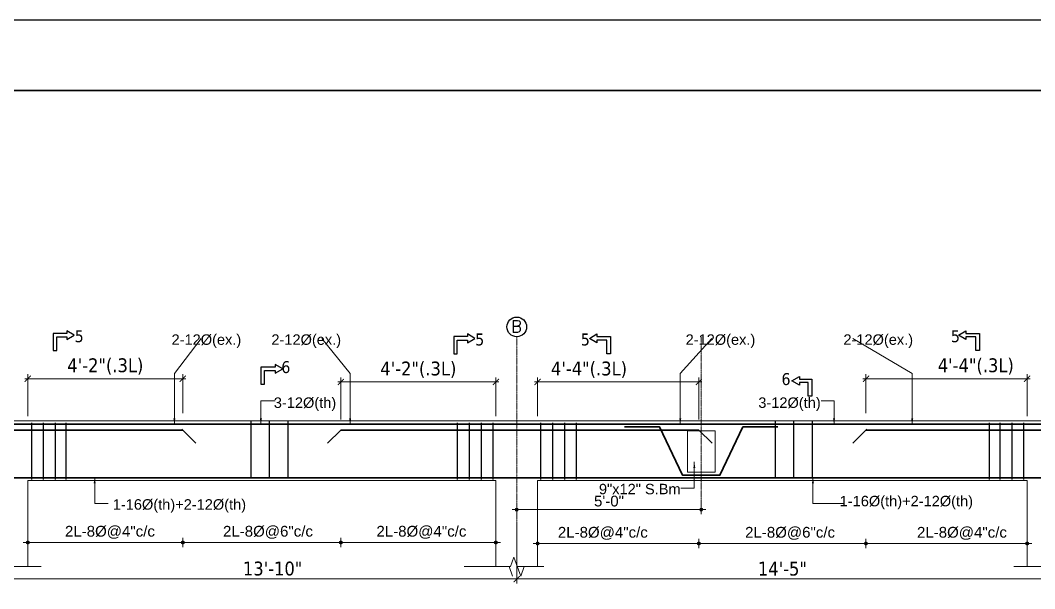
# Model space of a CAD drawing. Header units: inches. Extents: x 130993 to 274375, y -5108 to 103559.
# Drawn here: x 144049 to 144708, y 51114 to 51484 of the extents above; entities that cross this region are included whole.
import ezdxf

# ---------------------------------------------------------------- set-up
doc = ezdxf.new("R2010")
doc.units = ezdxf.units.IN
doc.header["$MEASUREMENT"] = 0
doc.header["$PDMODE"] = 2
doc.header["$PDSIZE"] = -3
doc.linetypes.add('CENTER2', pattern=[1.125, 0.75, -0.125, 0.125, -0.125])
for name, color, linetype, lineweight in [('Cen line', 5, 'CENTER2', 9), ('DIM', 5, 'Continuous', 9), ('DIMENSION', 142, 'Continuous', 20), ('HATCH', 9, 'Continuous', 9), ('LINE', 1, 'Continuous', 15), ('PLAN Stairs', 156, 'Continuous', 25), ('REN-1', 7, 'Continuous', 35), ('TEXT', 181, 'Continuous', 13), ('wall', 1, 'Continuous', 30)]:
    doc.layers.add(name, color=color, linetype=linetype, lineweight=lineweight)
for name, color, linetype in [('ELEVATION', 7, 'Continuous'), ('STIRRUPS', 7, 'Continuous'), ('T-TEXT', 1, 'Continuous')]:
    doc.layers.add(name, color=color, linetype=linetype)
doc.styles.add('Arial', font='arial.ttf', dxfattribs={"width": 0.8, "height": 200})
doc.styles.add('ramon', font='arial.ttf', dxfattribs={"height": 7})
doc.styles.get("Standard").update_dxf_attribs({"font": 'txt.shx', "height": 6})
doc.styles.add('TAHOMA', font='tahoma.ttf', dxfattribs={"height": 9})
doc.dimstyles.new('1-4', dxfattribs={"dimscale": 0, "dimtxt": 8, "dimasz": 4, "dimexe": 3, "dimexo": 3, "dimgap": 2, "dimtad": 1, "dimdec": 0, "dimlfac": 0.5, "dimzin": 3, "dimdsep": 46, "dimlunit": 4, "dimtxsty": 'TAHOMA', "dimblk1": 'ARCHTICK', "dimblk2": 'ARCHTICK', "dimsah": 1, "dimcen": 0, "dimdle": 2, "dimclrd": 6, "dimclre": 6, "dimclrt": 7, "dimadec": 0, "dimazin": 0, "dimtfac": 0.333333, "dimtdec": 0, "dimtmove": 1, "dimatfit": 2, "dimfxl": 1, "dimtolj": 1, "dimtzin": 0, "dimlwd": -1, "dimlwe": -1, "dimarcsym": 0})
doc.dimstyles.new('s4', dxfattribs={"dimtxt": 6, "dimasz": 2, "dimexe": 6, "dimexo": 18, "dimgap": 1.9375, "dimtad": 1, "dimdec": 0, "dimlfac": 0.5, "dimzin": 3, "dimdsep": 46, "dimlunit": 4, "dimtxsty": 'ramon', "dimblk": 'dot 2', "dimcen": 0.09375, "dimse1": 1, "dimse2": 1, "dimclrd": 1, "dimclre": 1, "dimclrt": 256, "dimadec": 0, "dimazin": 0, "dimtfac": 0.75, "dimtdec": 0, "dimtix": 1, "dimtmove": 1, "dimatfit": 3, "dimldrblk": 'DOT', "dimfxl": 1, "dimtolj": 1, "dimtzin": 0, "dimlwd": 9, "dimlwe": 9, "dimarcsym": 0})

# ---------------------------------------------------------------- blocks, each defined once
blk = doc.blocks.new('_ArchTick')
at = {"color": 0, "linetype": 'ByBlock', "const_width": 0.15}
blk.add_lwpolyline([(-0.5, -0.5), (0.5, 0.5)], dxfattribs=at)
blk = doc.blocks.new('*D2709')
at = {"layer": 'Defpoints', "color": 0}
for p in [(144371.52, 51157.42), (144717.11, 51157.42), (144371.52, 51120.23)]:
    blk.add_point(p, dxfattribs=at)
at = {"layer": 'DIMENSION', "color": 6}
for p, q in [((144371.52, 51154.42), (144371.52, 51117.23)), ((144717.11, 51154.42), (144717.11, 51117.23)), ((144719.11, 51120.23), (144369.52, 51120.23))]:
    blk.add_line(p, q, dxfattribs=at)
at = {"layer": 'DIMENSION', "color": 6, "xscale": 4, "yscale": 4, "zscale": 4, "rotation": 180}
blk.add_blockref('_ArchTick', (144371.52, 51120.23), dxfattribs=at)
at = {"layer": 'DIMENSION', "color": 6, "xscale": 4, "yscale": 4, "zscale": 4}
blk.add_blockref('_ArchTick', (144717.11, 51120.23), dxfattribs=at)
at = {"layer": 'DIMENSION', "color": 7, "insert": (144544.31, 51126.84), "char_height": 9, "attachment_point": 5, "style": 'TAHOMA'}
blk.add_mtext('\\A1;14\'-5"', dxfattribs=at)
blk = doc.blocks.new('*D2710')
at = {"layer": 'Defpoints', "color": 0}
for p in [(144385.1, 51248.33), (144385.1, 51223.04), (144489.94, 51220.93)]:
    blk.add_point(p, dxfattribs=at)
at = {"layer": 'DIM', "color": 6}
for p, q in [((144491.94, 51248.33), (144383.1, 51248.33)), ((144385.1, 51226.04), (144385.1, 51251.33)), ((144489.94, 51223.93), (144489.94, 51251.33))]:
    blk.add_line(p, q, dxfattribs=at)
at = {"layer": 'DIM', "color": 6, "xscale": 4, "yscale": 4, "zscale": 4, "rotation": 180}
blk.add_blockref('_ArchTick', (144385.1, 51248.33), dxfattribs=at)
at = {"layer": 'DIM', "color": 6, "xscale": 4, "yscale": 4, "zscale": 4}
blk.add_blockref('_ArchTick', (144489.94, 51248.33), dxfattribs=at)
at = {"layer": 'DIM', "color": 7, "insert": (144418.52, 51256.28), "char_height": 9, "attachment_point": 5, "style": 'TAHOMA'}
blk.add_mtext('\\A1;4\'-4"(.3L)', dxfattribs=at)
blk = doc.blocks.new('*D2711')
at = {"layer": 'Defpoints', "color": 0}
for p in [(144598.69, 51250.44), (144598.69, 51225.14), (144703.53, 51223.04)]:
    blk.add_point(p, dxfattribs=at)
at = {"layer": 'DIM', "color": 6}
for p, q in [((144705.53, 51250.44), (144596.69, 51250.44)), ((144598.69, 51228.14), (144598.69, 51253.44)), ((144703.53, 51226.04), (144703.53, 51253.44))]:
    blk.add_line(p, q, dxfattribs=at)
at = {"layer": 'DIM', "color": 6, "xscale": 4, "yscale": 4, "zscale": 4, "rotation": 180}
blk.add_blockref('_ArchTick', (144598.69, 51250.44), dxfattribs=at)
at = {"layer": 'DIM', "color": 6, "xscale": 4, "yscale": 4, "zscale": 4}
blk.add_blockref('_ArchTick', (144703.53, 51250.44), dxfattribs=at)
at = {"layer": 'DIM', "color": 7, "insert": (144670.11, 51258.39), "char_height": 9, "attachment_point": 5, "style": 'TAHOMA'}
blk.add_mtext('\\A1;4\'-4"(.3L)', dxfattribs=at)
blk = doc.blocks.new('*D2712')
at = {"layer": 'Defpoints', "color": 0}
for p in [(144039.93, 51157.42), (144371.52, 51157.42), (144371.52, 51120.23)]:
    blk.add_point(p, dxfattribs=at)
at = {"layer": 'DIMENSION', "color": 6}
for p, q in [((144039.93, 51154.42), (144039.93, 51117.23)), ((144371.52, 51154.42), (144371.52, 51117.23)), ((144037.93, 51120.23), (144373.52, 51120.23))]:
    blk.add_line(p, q, dxfattribs=at)
at = {"layer": 'DIMENSION', "color": 6, "xscale": 4, "yscale": 4, "zscale": 4, "rotation": 180}
blk.add_blockref('_ArchTick', (144039.93, 51120.23), dxfattribs=at)
at = {"layer": 'DIMENSION', "color": 6, "xscale": 4, "yscale": 4, "zscale": 4}
blk.add_blockref('_ArchTick', (144371.52, 51120.23), dxfattribs=at)
at = {"layer": 'DIMENSION', "color": 7, "insert": (144212.72, 51126.92), "char_height": 9, "attachment_point": 5, "style": 'TAHOMA'}
blk.add_mtext('\\A1;13\'-10"', dxfattribs=at)
blk = doc.blocks.new('*D2713')
at = {"layer": 'Defpoints', "color": 0}
for p in [(144357.94, 51248.33), (144357.94, 51223.04), (144257.1, 51220.93)]:
    blk.add_point(p, dxfattribs=at)
at = {"layer": 'DIM', "color": 6}
for p, q in [((144255.1, 51248.33), (144359.94, 51248.33)), ((144257.1, 51223.93), (144257.1, 51251.33)), ((144357.94, 51226.04), (144357.94, 51251.33))]:
    blk.add_line(p, q, dxfattribs=at)
at = {"layer": 'DIM', "color": 6, "xscale": 4, "yscale": 4, "zscale": 4, "rotation": 180}
blk.add_blockref('_ArchTick', (144257.1, 51248.33), dxfattribs=at)
at = {"layer": 'DIM', "color": 6, "xscale": 4, "yscale": 4, "zscale": 4}
blk.add_blockref('_ArchTick', (144357.94, 51248.33), dxfattribs=at)
at = {"layer": 'DIM', "color": 7, "insert": (144307.52, 51256.28), "char_height": 9, "attachment_point": 5, "style": 'TAHOMA'}
blk.add_mtext('\\A1;4\'-2"(.3L)', dxfattribs=at)
blk = doc.blocks.new('*D2714')
at = {"layer": 'Defpoints', "color": 0}
for p in [(144154.35, 51250.44), (144053.51, 51223.04), (144154.35, 51225.14)]:
    blk.add_point(p, dxfattribs=at)
at = {"layer": 'DIM', "color": 6}
for p, q in [((144051.51, 51250.44), (144156.35, 51250.44)), ((144053.51, 51226.04), (144053.51, 51253.44)), ((144154.35, 51228.14), (144154.35, 51253.44))]:
    blk.add_line(p, q, dxfattribs=at)
at = {"layer": 'DIM', "color": 6, "xscale": 4, "yscale": 4, "zscale": 4, "rotation": 180}
blk.add_blockref('_ArchTick', (144053.51, 51250.44), dxfattribs=at)
at = {"layer": 'DIM', "color": 6, "xscale": 4, "yscale": 4, "zscale": 4}
blk.add_blockref('_ArchTick', (144154.35, 51250.44), dxfattribs=at)
at = {"layer": 'DIM', "color": 7, "insert": (144103.93, 51258.39), "char_height": 9, "attachment_point": 5, "style": 'TAHOMA'}
blk.add_mtext('\\A1;4\'-2"(.3L)', dxfattribs=at)
blk = doc.blocks.new('dot1')
at = {"layer": 'HATCH'}
h = blk.add_hatch(color=256, dxfattribs=at)
edge = h.paths.add_edge_path()
edge.add_arc((0, 0), 1, 0, 360)
for p, q in [((3, 0), (-3, 0)), ((0, 3), (0, -3))]:
    blk.add_line(p, q, dxfattribs=at)
blk.add_circle((0, 0), 1, dxfattribs=at)
blk = doc.blocks.new('dot 2')
at = {"layer": 'HATCH', "xscale": 0.5, "yscale": 0.5, "zscale": 0.5}
blk.add_blockref('dot1', (0, 0), dxfattribs=at)
blk = doc.blocks.new('*D2715')
at = {"layer": 'Defpoints', "color": 0}
for p in [(144598.69, 51220.93), (144703.53, 51184.24), (144598.69, 51143.27)]:
    blk.add_point(p, dxfattribs=at)
at = {"layer": 'PLAN Stairs', "color": 1, "lineweight": 9}
blk.add_line((144701.53, 51143.27), (144600.69, 51143.27), dxfattribs=at)
at = {"layer": 'PLAN Stairs', "color": 1, "lineweight": 9, "xscale": 2, "yscale": 2, "zscale": 2, "rotation": 180}
blk.add_blockref('dot 2', (144598.69, 51143.27), dxfattribs=at)
at = {"layer": 'PLAN Stairs', "color": 1, "lineweight": 9, "xscale": 2, "yscale": 2, "zscale": 2}
blk.add_blockref('dot 2', (144703.53, 51143.27), dxfattribs=at)
at = {"layer": 'PLAN Stairs', "insert": (144661.11, 51149.87), "char_height": 7, "attachment_point": 5, "style": 'ramon'}
blk.add_mtext('\\A1;2L-8%%C@4"c/c', dxfattribs=at)
blk = doc.blocks.new('_Dot')
at = {"color": 0, "linetype": 'ByBlock', "lineweight": -2}
blk.add_line((-0.5, 0), (-1, 0), dxfattribs=at)
at = {"color": 0, "linetype": 'ByBlock', "const_width": 0.5}
blk.add_lwpolyline([(-0.25, 0, 1), (0.25, 0, 1)], format="xyb", close=True, dxfattribs=at)
blk = doc.blocks.new('*D2716')
at = {"layer": 'Defpoints', "color": 0}
for p in [(144489.94, 51220.93), (144598.69, 51220.93), (144598.69, 51143.27)]:
    blk.add_point(p, dxfattribs=at)
at = {"layer": 'PLAN Stairs', "color": 1, "lineweight": 9}
blk.add_line((144491.94, 51143.27), (144596.69, 51143.27), dxfattribs=at)
at = {"layer": 'PLAN Stairs', "color": 1, "lineweight": 9, "xscale": 2, "yscale": 2, "zscale": 2, "rotation": 180}
blk.add_blockref('dot 2', (144489.94, 51143.27), dxfattribs=at)
at = {"layer": 'PLAN Stairs', "color": 1, "lineweight": 9, "xscale": 2, "yscale": 2, "zscale": 2}
blk.add_blockref('dot 2', (144598.69, 51143.27), dxfattribs=at)
at = {"layer": 'PLAN Stairs', "insert": (144549.31, 51149.87), "char_height": 7, "attachment_point": 5, "style": 'ramon'}
blk.add_mtext('\\A1;2L-8%%C@6"c/c', dxfattribs=at)
blk = doc.blocks.new('*D2717')
at = {"layer": 'Defpoints', "color": 0}
for p in [(144385.1, 51223.04), (144489.94, 51220.93), (144385.1, 51143.27)]:
    blk.add_point(p, dxfattribs=at)
at = {"layer": 'PLAN Stairs', "color": 1, "lineweight": 9}
blk.add_line((144487.94, 51143.27), (144387.1, 51143.27), dxfattribs=at)
at = {"layer": 'PLAN Stairs', "color": 1, "lineweight": 9, "xscale": 2, "yscale": 2, "zscale": 2, "rotation": 180}
blk.add_blockref('dot 2', (144385.1, 51143.27), dxfattribs=at)
at = {"layer": 'PLAN Stairs', "color": 1, "lineweight": 9, "xscale": 2, "yscale": 2, "zscale": 2}
blk.add_blockref('dot 2', (144489.94, 51143.27), dxfattribs=at)
at = {"layer": 'PLAN Stairs', "insert": (144427.52, 51149.87), "char_height": 7, "attachment_point": 5, "style": 'ramon'}
blk.add_mtext('\\A1;2L-8%%C@4"c/c', dxfattribs=at)
blk = doc.blocks.new('*D2718')
at = {"layer": 'Defpoints', "color": 0}
for p in [(144154.35, 51221.61), (144053.51, 51184.92), (144154.35, 51143.95)]:
    blk.add_point(p, dxfattribs=at)
at = {"layer": 'PLAN Stairs', "color": 1, "lineweight": 9}
blk.add_line((144055.51, 51143.95), (144152.35, 51143.95), dxfattribs=at)
at = {"layer": 'PLAN Stairs', "color": 1, "lineweight": 9, "xscale": 2, "yscale": 2, "zscale": 2, "rotation": 180}
blk.add_blockref('dot 2', (144053.51, 51143.95), dxfattribs=at)
at = {"layer": 'PLAN Stairs', "color": 1, "lineweight": 9, "xscale": 2, "yscale": 2, "zscale": 2}
blk.add_blockref('dot 2', (144154.35, 51143.95), dxfattribs=at)
at = {"layer": 'PLAN Stairs', "insert": (144106.93, 51150.55), "char_height": 7, "attachment_point": 5, "style": 'ramon'}
blk.add_mtext('\\A1;2L-8%%C@4"c/c', dxfattribs=at)
blk = doc.blocks.new('*D2719')
at = {"layer": 'Defpoints', "color": 0}
for p in [(144154.35, 51221.61), (144257.1, 51221.61), (144154.35, 51143.95)]:
    blk.add_point(p, dxfattribs=at)
at = {"layer": 'PLAN Stairs', "color": 1, "lineweight": 9}
blk.add_line((144255.1, 51143.95), (144156.35, 51143.95), dxfattribs=at)
at = {"layer": 'PLAN Stairs', "color": 1, "lineweight": 9, "xscale": 2, "yscale": 2, "zscale": 2, "rotation": 180}
blk.add_blockref('dot 2', (144154.35, 51143.95), dxfattribs=at)
at = {"layer": 'PLAN Stairs', "color": 1, "lineweight": 9, "xscale": 2, "yscale": 2, "zscale": 2}
blk.add_blockref('dot 2', (144257.1, 51143.95), dxfattribs=at)
at = {"layer": 'PLAN Stairs', "insert": (144209.72, 51150.55), "char_height": 7, "attachment_point": 5, "style": 'ramon'}
blk.add_mtext('\\A1;2L-8%%C@6"c/c', dxfattribs=at)
blk = doc.blocks.new('*D2720')
at = {"layer": 'Defpoints', "color": 0}
for p in [(144257.1, 51221.61), (144357.94, 51223.72), (144357.94, 51143.95)]:
    blk.add_point(p, dxfattribs=at)
at = {"layer": 'PLAN Stairs', "color": 1, "lineweight": 9}
blk.add_line((144259.1, 51143.95), (144355.94, 51143.95), dxfattribs=at)
at = {"layer": 'PLAN Stairs', "color": 1, "lineweight": 9, "xscale": 2, "yscale": 2, "zscale": 2, "rotation": 180}
blk.add_blockref('dot 2', (144257.1, 51143.95), dxfattribs=at)
at = {"layer": 'PLAN Stairs', "color": 1, "lineweight": 9, "xscale": 2, "yscale": 2, "zscale": 2}
blk.add_blockref('dot 2', (144357.94, 51143.95), dxfattribs=at)
at = {"layer": 'PLAN Stairs', "insert": (144309.52, 51150.55), "char_height": 7, "attachment_point": 5, "style": 'ramon'}
blk.add_mtext('\\A1;2L-8%%C@4"c/c', dxfattribs=at)
blk = doc.blocks.new('*D2747')
at = {"layer": 'Defpoints', "color": 0}
for p in [(144491.52, 51189.66), (144371.52, 51184.24), (144491.52, 51165.33)]:
    blk.add_point(p, dxfattribs=at)
at = {"layer": 'PLAN Stairs', "color": 1, "lineweight": 9}
blk.add_line((144373.52, 51165.33), (144489.52, 51165.33), dxfattribs=at)
at = {"layer": 'PLAN Stairs', "color": 1, "lineweight": 9, "xscale": 2, "yscale": 2, "zscale": 2, "rotation": 180}
blk.add_blockref('dot 2', (144371.52, 51165.33), dxfattribs=at)
at = {"layer": 'PLAN Stairs', "color": 1, "lineweight": 9, "xscale": 2, "yscale": 2, "zscale": 2}
blk.add_blockref('dot 2', (144491.52, 51165.33), dxfattribs=at)
at = {"layer": 'PLAN Stairs', "insert": (144431.52, 51170.84), "char_height": 7, "attachment_point": 5, "style": 'ramon'}
blk.add_mtext('\\A1;5\'-0"', dxfattribs=at)
blk = doc.blocks.new('fgffggf')
at = {"layer": 'Cen line'}
blk.add_line((15083.3, 1715.89), (15083.3, 1828.32), dxfattribs=at)
at = {"layer": 'DIMENSION'}
blk.add_lwpolyline([(15074.3, 1767.11), (15092.3, 1767.11), (15092.3, 1740.22), (15074.3, 1740.22)], close=True, dxfattribs=at)
at = {"layer": 'REN-1'}
blk.add_lwpolyline([(15133.22, 1769.61), (15110.38, 1769.61), (15095.44, 1738.22), (15071.15, 1738.22), (15056.21, 1769.61), (15033.37, 1769.61)], dxfattribs=at)
at = {"layer": 'TEXT', "style": 'Arial'}
blk.add_text('9"x12" S.Bm', height=6.79, dxfattribs=at).set_placement((15016.77, 1725.86))
at = {"layer": 'DIM'}
blk.add_leader([(15078.81, 1746.94), (15078.81, 1729.77), (15070.11, 1729.77)], dimstyle='1-4', override={"dimscale": 1, "dimtad": 0, "dimfxl": 3}, dxfattribs=at)

msp = doc.modelspace()

# ---------------------------------------------------------------- linework, layer by layer
at = {"layer": 'Cen line'}
msp.add_line((144371.52, 51128.5), (144371.52, 51277.77), dxfattribs=at)
at = {"layer": 'Defpoints', "color": 240, "true_color": 0xed1f24}
msp.add_lwpolyline([(142654.69, 51437.94), (145359.28, 51437.94), (145359.28, 49284.27), (142654.69, 49284.27)], close=True, dxfattribs=at)
at = {"layer": 'DIMENSION'}
msp.add_lwpolyline([(144333.15, 51223.04), (144357.94, 51223.04)], dxfattribs=at)
at = {"layer": 'ELEVATION'}
for points in [[(142609.07, 49238.65), (145787.78, 49238.65), (145787.78, 51483.56), (142609.07, 51483.56)], [(142654.69, 49284.27), (145742.16, 49284.27), (145742.16, 51437.94), (142654.69, 51437.94)]]:
    msp.add_lwpolyline(points, close=True, dxfattribs=at)
at = {"layer": 'ELEVATION', "color": 240, "true_color": 0xed1f24}
msp.add_lwpolyline([(142654.69, 51437.94), (145359.28, 51437.94), (145359.28, 49284.27), (142654.69, 49284.27)], close=True, dxfattribs=at)
at = {"layer": 'HATCH'}
for p, q in [((144369.71, 51134.47), (144367.46, 51128.3)), ((144374.2, 51122.13), (144369.71, 51134.47)), ((144374.2, 51122.13), (144369.71, 51134.47)), ((144366.59, 51128.3), (144368.84, 51122.13)), ((144376.45, 51128.3), (144374.2, 51122.13)), ((144376.45, 51128.3), (144374.2, 51122.13))]:
    msp.add_line(p, q, dxfattribs=at)
at = {"layer": 'HATCH', "linetype": 'Continuous'}
for points in [[(144043.98, 51128.3), (144057.47, 51128.3)], [(144048.61, 51128.3), (144062.1, 51128.3)], [(144362.83, 51128.3), (144337.34, 51128.3)], [(144367.46, 51128.3), (144353.97, 51128.3)], [(144367.46, 51128.3), (144353.97, 51128.3)], [(144355.05, 51128.3), (144366.59, 51128.3)], [(144389.18, 51128.3), (144371.82, 51128.3)], [(144387.98, 51128.3), (144376.45, 51128.3)], [(144387.98, 51128.3), (144376.45, 51128.3)], [(144708.43, 51128.3), (144694.94, 51128.3)], [(144713.06, 51128.3), (144699.56, 51128.3)]]:
    msp.add_lwpolyline(points, dxfattribs=at)
at = {"layer": 'LINE'}
for p, q in [((143906.35, 51223.04), (145035.12, 51223.04)), ((144053.51, 51223.04), (144357.94, 51223.04)), ((144703.53, 51223.04), (144385.1, 51223.04)), ((144053.51, 51184.24), (144357.94, 51184.24)), ((144053.51, 51184.24), (144053.51, 51128.3)), ((144053.51, 51184.24), (144053.51, 51128.3)), ((144357.94, 51184.24), (144357.94, 51128.3)), ((144357.94, 51184.24), (144357.94, 51128.3)), ((144357.94, 51184.24), (144357.94, 51128.3)), ((144357.94, 51184.24), (144357.94, 51128.3)), ((144357.94, 51184.24), (144357.94, 51128.3)), ((144385.1, 51184.24), (144385.1, 51128.3)), ((144703.53, 51184.24), (144385.1, 51184.24)), ((144385.1, 51184.24), (144385.1, 51128.3)), ((144703.53, 51184.24), (144703.53, 51128.3)), ((144703.53, 51184.24), (144703.53, 51128.3))]:
    msp.add_line(p, q, dxfattribs=at)
at = {"layer": 'REN-1'}
for p, q in [((144382.12, 51220.93), (144039.93, 51220.93)), ((144154.35, 51217.05), (144039.93, 51217.05)), ((144162.82, 51208.58), (144153.7, 51217.69)), ((144248.42, 51208.46), (144257.1, 51217.05)), ((144257.1, 51217.05), (144489.94, 51217.05)), ((144360.92, 51220.93), (145048.7, 51220.93)), ((144360.92, 51217.05), (144482.56, 51217.05)), ((144498.62, 51208.46), (144489.94, 51217.05)), ((144590.22, 51208.58), (144599.33, 51217.69)), ((144598.69, 51217.05), (144831.53, 51217.05)), ((144039.93, 51186.02), (144379.85, 51186.02)), ((145048.7, 51186.01), (144363.19, 51186.02))]:
    msp.add_line(p, q, dxfattribs=at)
at = {"layer": 'STIRRUPS'}
for p, q in [((144055.84, 51221.86), (144055.84, 51184.99)), ((144063.6, 51221.86), (144063.6, 51184.99)), ((144071.36, 51221.86), (144071.36, 51184.99)), ((144078.15, 51221.86), (144078.15, 51184.99)), ((144198.53, 51222.54), (144198.53, 51185.67)), ((144210.53, 51222.54), (144210.53, 51185.67)), ((144222.53, 51222.54), (144222.53, 51185.67)), ((144332.78, 51221.78), (144332.78, 51184.92)), ((144340.54, 51221.78), (144340.54, 51184.92)), ((144348.3, 51221.78), (144348.3, 51184.92)), ((144356.06, 51221.78), (144356.06, 51184.92)), ((144386.98, 51221.78), (144386.98, 51184.92)), ((144394.74, 51221.78), (144394.74, 51184.92)), ((144402.5, 51221.78), (144402.5, 51184.92)), ((144410.26, 51221.78), (144410.26, 51184.92)), ((144539.61, 51222.54), (144539.61, 51185.67)), ((144551.61, 51222.54), (144551.61, 51185.67)), ((144563.61, 51222.54), (144563.61, 51185.67)), ((144678.89, 51221.86), (144678.89, 51184.99)), ((144685.68, 51221.86), (144685.68, 51184.99)), ((144693.44, 51221.86), (144693.44, 51184.99)), ((144701.2, 51221.86), (144701.2, 51184.99))]:
    msp.add_line(p, q, dxfattribs=at)
at = {"layer": 'T-TEXT', "ltscale": 0.5}
msp.add_circle((144371.52, 51284.15), 6.38, dxfattribs=at)
at = {"layer": 'wall'}
for points in [[(144083.74, 51278.76), (144078.88, 51281.66), (144078.88, 51279.93), (144070.04, 51279.93), (144070.04, 51268.82), (144072.36, 51268.82), (144072.36, 51277.6), (144078.88, 51277.6), (144078.88, 51275.87)], [(144658.77, 51278.76), (144663.64, 51281.66), (144663.64, 51279.93), (144672.48, 51279.93), (144672.48, 51268.82), (144670.15, 51268.82), (144670.15, 51277.6), (144663.64, 51277.6), (144663.64, 51275.87)], [(144344.25, 51276.66), (144339.39, 51279.55), (144339.39, 51277.82), (144330.54, 51277.82), (144330.54, 51266.71), (144332.87, 51266.71), (144332.87, 51275.49), (144339.39, 51275.49), (144339.39, 51273.77)], [(144418.84, 51276.66), (144423.7, 51279.55), (144423.7, 51277.82), (144432.54, 51277.82), (144432.54, 51266.71), (144430.22, 51266.71), (144430.22, 51275.49), (144423.7, 51275.49), (144423.7, 51273.77)], [(144219.34, 51256.87), (144214.47, 51259.76), (144214.47, 51258.03), (144205.07, 51258.03), (144205.07, 51246.93), (144207.4, 51246.93), (144207.4, 51255.71), (144214.47, 51255.71), (144214.47, 51253.98)], [(144550.52, 51249.06), (144555.38, 51251.95), (144555.38, 51250.23), (144563.43, 51250.23), (144563.43, 51239.12), (144561.11, 51239.12), (144561.11, 51247.9), (144555.38, 51247.9), (144555.38, 51246.17)]]:
    msp.add_lwpolyline(points, close=True, dxfattribs=at)

# ---------------------------------------------------------------- block references
at = {"layer": 'DIMENSION'}
msp.add_blockref('fgffggf', (129408.22, 49449.44), dxfattribs=at)

# ---------------------------------------------------------------- texts
at = {"layer": 'DIMENSION', "style": 'TAHOMA'}
for s, p in [('5', (144084.02, 51274.21)), ('5', (144653.95, 51274.21)), ('5', (144344.53, 51272.1)), ('5', (144413.22, 51272.1)), ('6', (144218.44, 51254.14)), ('6', (144543.74, 51246.33))]:
    msp.add_text(s, height=7.76, dxfattribs=at).set_placement(p)
at = {"layer": 'T-TEXT', "ltscale": 0.5, "insert": (144371.27, 51288.37), "char_height": 7.76, "width": 8.73, "attachment_point": 2}
msp.add_mtext('{\\C1;B}', dxfattribs=at)
at = {"layer": 'TEXT', "style": 'Arial'}
for s, p in [('2-12%%C(ex.)', (144147, 51272.5)), ('2-12%%C(ex.)', (144211.94, 51272.5)), ('2-12%%C(ex.)', (144481.37, 51272.5)), ('2-12%%C(ex.)', (144583.99, 51272.5)), ('3-12%%C(th)', (144213.51, 51231.48)), ('3-12%%C(th)', (144528.64, 51231.48)), (' 1-16%%C(th)+2-12%%C(th)', (144106.13, 51165.3)), (' 1-16%%C(th)+2-12%%C(th)', (144578.96, 51167.49))]:
    msp.add_text(s, height=6.79, dxfattribs=at).set_placement(p)

# ---------------------------------------------------------------- dimensions: what is measured, and where the dimension line sits
at = {"layer": 'DIM'}
for base, p1, p2, picture, middle in [((144154.35, 51250.44), (144053.51, 51223.04), (144154.35, 51225.14), '*D2714', (144103.93, 51250.44)), ((144357.94, 51248.33), (144257.1, 51220.93), (144357.94, 51223.04), '*D2713', (144307.52, 51248.33))]:
    dim = msp.add_linear_dim(base=base, p1=p1, p2=p2, text='<>(.3L)', dimstyle='1-4', override={"dimscale": 1}, dxfattribs=at)
    dim.commit()
    dim.dimension.update_dxf_attribs({"geometry": picture, "text_midpoint": middle, "dimtype": 160})
for base, p1, p2, picture, middle in [((144385.1, 51248.33), (144489.94, 51220.93), (144385.1, 51223.04), '*D2710', (144418.52, 51248.33)), ((144598.69, 51250.44), (144703.53, 51223.04), (144598.69, 51225.14), '*D2711', (144670.11, 51250.44))]:
    dim = msp.add_linear_dim(base=base, p1=p1, p2=p2, angle=180, text='<>(.3L)', dimstyle='1-4', override={"dimscale": 1}, dxfattribs=at)
    dim.commit()
    dim.dimension.update_dxf_attribs({"geometry": picture, "text_midpoint": middle, "dimtype": 160})
at = {"layer": 'DIMENSION'}
dim = msp.add_linear_dim(base=(144371.52, 51120.23), p1=(144039.93, 51157.42), p2=(144371.52, 51157.42), dimstyle='1-4', override={"dimscale": 1}, dxfattribs=at)
dim.commit()
dim.dimension.update_dxf_attribs({"geometry": '*D2712', "text_midpoint": (144212.72, 51120.23), "dimtype": 160})
dim = msp.add_linear_dim(base=(144371.52, 51120.23), p1=(144717.11, 51157.42), p2=(144371.52, 51157.42), angle=180, dimstyle='1-4', override={"dimscale": 1}, dxfattribs=at)
dim.commit()
dim.dimension.update_dxf_attribs({"geometry": '*D2709', "text_midpoint": (144544.31, 51120.23), "dimtype": 160})
at = {"layer": 'PLAN Stairs'}
for base, p1, p2, text, picture, middle in [((144154.35, 51143.95), (144053.51, 51184.92), (144154.35, 51221.61), '2L-8%%C@4"c/c', '*D2718', (144106.93, 51143.95)), ((144154.35, 51143.95), (144257.1, 51221.61), (144154.35, 51221.61), '2L-8%%C@6"c/c', '*D2719', (144209.72, 51143.95)), ((144357.94, 51143.95), (144257.1, 51221.61), (144357.94, 51223.72), '2L-8%%C@4"c/c', '*D2720', (144309.52, 51143.95))]:
    dim = msp.add_linear_dim(base=base, p1=p1, p2=p2, text=text, dimstyle='s4', dxfattribs=at)
    dim.commit()
    dim.dimension.update_dxf_attribs({"geometry": picture, "text_midpoint": middle, "dimtype": 160})
for base, p1, p2, text, picture, middle in [((144385.1, 51143.27), (144489.94, 51220.93), (144385.1, 51223.04), '2L-8%%C@4"c/c', '*D2717', (144427.52, 51143.27)), ((144598.69, 51143.27), (144489.94, 51220.93), (144598.69, 51220.93), '2L-8%%C@6"c/c', '*D2716', (144549.31, 51143.27)), ((144598.69, 51143.27), (144703.53, 51184.24), (144598.69, 51220.93), '2L-8%%C@4"c/c', '*D2715', (144661.11, 51143.27))]:
    dim = msp.add_linear_dim(base=base, p1=p1, p2=p2, angle=180, text=text, dimstyle='s4', dxfattribs=at)
    dim.commit()
    dim.dimension.update_dxf_attribs({"geometry": picture, "text_midpoint": middle, "dimtype": 160})
dim = msp.add_linear_dim(base=(144491.52, 51165.33), p1=(144371.52, 51184.24), p2=(144491.52, 51189.66), dimstyle='s4', dxfattribs=at)
dim.commit()
dim.dimension.update_dxf_attribs({"geometry": '*D2747', "text_midpoint": (144431.52, 51170.84)})

# ---------------------------------------------------------------- leaders
at = {"layer": 'DIM'}
for points in [[(144148.81, 51220.64), (144148.81, 51253.95), (144166.26, 51276.52)], [(144263.14, 51220.64), (144263.14, 51253.95), (144244.82, 51276.52)], [(144477.89, 51220.64), (144477.89, 51253.95), (144498.4, 51276.52)], [(144628.73, 51220.64), (144628.73, 51253.95), (144590.22, 51276.52)], [(144205.13, 51220.61), (144205.13, 51235.97), (144214.3, 51235.97)], [(144577.88, 51220.61), (144577.88, 51235.97), (144569.6, 51235.97)], [(144097, 51186.38), (144097, 51169.21), (144105.7, 51169.21)], [(144564.18, 51186.38), (144564.18, 51169.21), (144583.8, 51169.21)]]:
    msp.add_leader(points, dimstyle='1-4', override={"dimscale": 1, "dimtad": 0, "dimfxl": 3}, dxfattribs=at)

doc.saveas('drawing.dxf')
